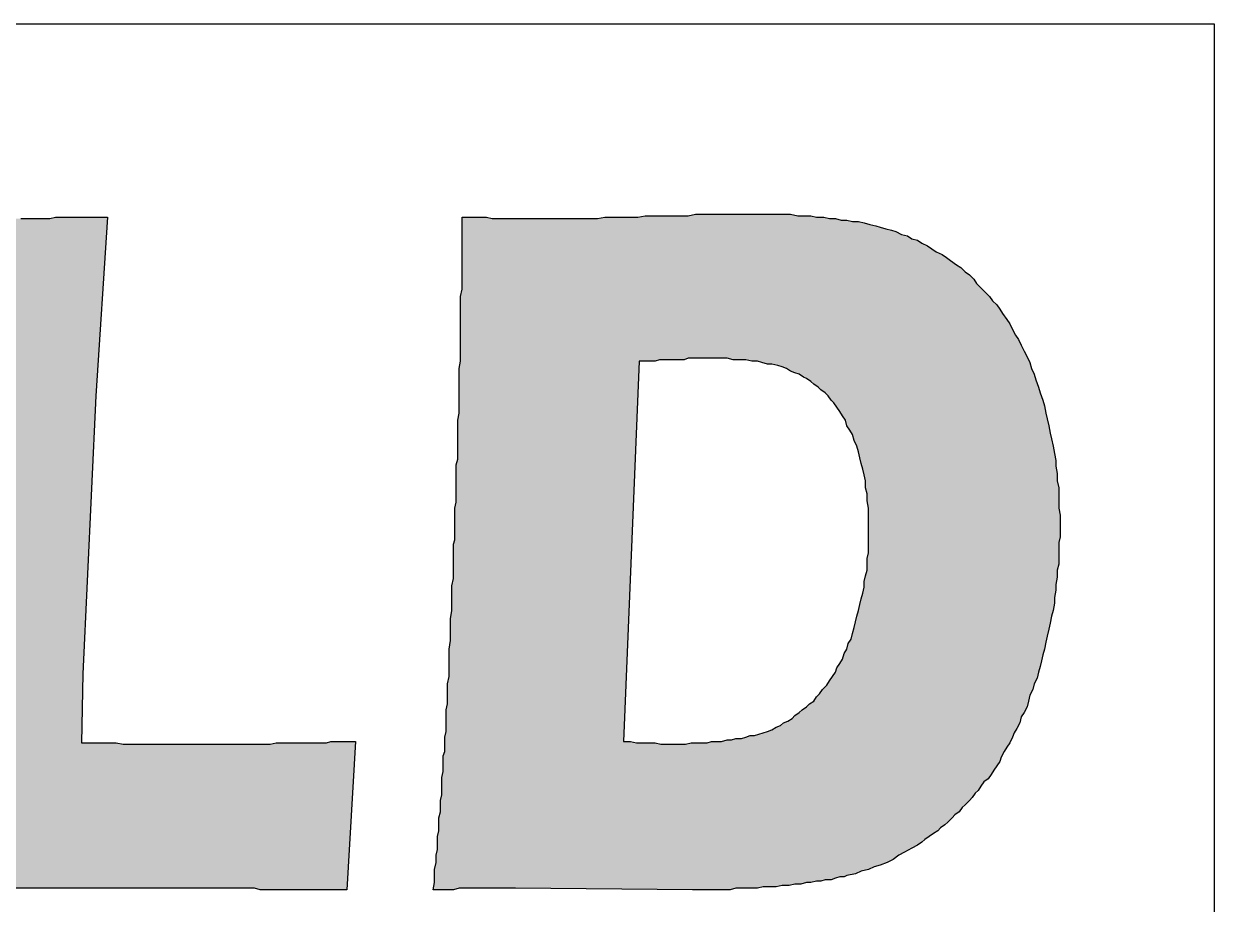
# Model space of a CAD drawing. Extents: x 0 to 3, y 0 to 1.45.
# Drawn here: x 2.316 to 3, y 0.948 to 1.454 of the extents above; entities that cross this region are included whole.
import ezdxf

# ---------------------------------------------------------------- set-up
doc = ezdxf.new("R2010")
doc.units = 0
doc.header["$LTSCALE"] = 10
doc.header["$MEASUREMENT"] = 0
doc.layers.add('BDR-18', color=1, linetype='Continuous')

msp = doc.modelspace()

# ---------------------------------------------------------------- hatches: boundary and pattern name
at = {"layer": 'BDR-18', "linetype": 'ByBlock'}
h = msp.add_hatch(color=256, dxfattribs=at)
h.dxf.hatch_style = 1
h.paths.add_polyline_path([(2.23174, 0.95615), (2.23174, 0.96029), (2.23257, 0.96443), (2.23257, 0.96857), (2.2334, 0.97271), (2.2334, 0.97685), (2.23422, 0.98016), (2.23422, 0.9843), (2.23505, 0.98844), (2.23505, 0.99175), (2.23505, 0.99589), (2.23588, 0.99921), (2.23588, 1.00252), (2.23671, 1.00666), (2.23671, 1.00997), (2.23671, 1.01328), (2.23754, 1.0166), (2.23754, 1.01991), (2.23754, 1.02322), (2.23836, 1.02653), (2.23836, 1.02984), (2.23836, 1.03316), (2.23919, 1.03647), (2.23919, 1.03978), (2.23919, 1.04226), (2.23919, 1.04558), (2.24002, 1.04889), (2.24002, 1.05137), (2.24002, 1.05468), (2.24002, 1.05717), (2.24085, 1.05965), (2.24085, 1.06296), (2.24085, 1.06545), (2.24085, 1.07042), (2.24168, 1.07456), (2.24168, 1.07953), (2.2425, 1.08449), (2.2425, 1.08946), (2.2425, 1.09443), (2.24333, 1.09857), (2.24333, 1.10354), (2.24333, 1.10851), (2.24416, 1.11347), (2.24416, 1.11844), (2.24416, 1.12258), (2.24499, 1.12755), (2.24499, 1.13252), (2.24499, 1.13749), (2.24582, 1.14246), (2.24582, 1.1466), (2.24582, 1.15156), (2.24664, 1.15653), (2.24664, 1.1615), (2.24664, 1.16564), (2.24664, 1.17061), (2.24747, 1.17558), (2.24747, 1.18054), (2.24747, 1.18469), (2.24747, 1.18965), (2.2483, 1.19462), (2.2483, 1.19959), (2.2483, 1.20373), (2.2483, 1.2087), (2.2483, 1.21367), (2.24913, 1.21863), (2.24913, 1.22277), (2.24913, 1.22774), (2.24913, 1.23271), (2.24913, 1.23685), (2.24996, 1.24182), (2.24996, 1.24596), (2.24996, 1.2501), (2.24996, 1.25507), (2.24996, 1.25921), (2.24996, 1.26335), (2.25078, 1.26749), (2.25078, 1.27163), (2.25078, 1.27577), (2.25078, 1.27991), (2.25078, 1.28322), (2.25078, 1.28736), (2.25078, 1.2915), (2.25078, 1.29481), (2.25078, 1.29895), (2.25078, 1.30227), (2.25161, 1.30641), (2.25161, 1.30972), (2.25161, 1.31303), (2.25161, 1.31717), (2.25161, 1.32048), (2.25161, 1.32379), (2.25161, 1.32711), (2.25161, 1.33042), (2.25161, 1.33373), (2.25161, 1.33704), (2.25161, 1.33953), (2.25161, 1.34284), (2.25575, 1.34284), (2.25989, 1.34284), (2.26403, 1.34284), (2.26817, 1.34284), (2.27231, 1.34284), (2.27645, 1.34284), (2.27977, 1.34284), (2.28391, 1.34284), (2.28805, 1.34201), (2.29136, 1.34201), (2.2955, 1.34201), (2.29881, 1.34201), (2.30212, 1.34201), (2.30543, 1.34201), (2.30957, 1.34201), (2.31289, 1.34201), (2.31454, 1.34201), (2.31703, 1.34201), (2.31951, 1.34201), (2.32282, 1.34201), (2.32531, 1.34201), (2.32779, 1.34201), (2.3311, 1.34201), (2.33442, 1.34284), (2.33773, 1.34284), (2.34104, 1.34284), (2.34435, 1.34284), (2.34849, 1.34284), (2.3518, 1.34284), (2.35594, 1.34284), (2.36008, 1.34284), (2.36422, 1.34284), (2.3576, 1.24016), (2.35015, 1.08035), (2.34932, 1.04061), (2.3518, 1.04061), (2.35429, 1.04061), (2.3576, 1.04061), (2.36008, 1.04061), (2.36257, 1.04061), (2.36505, 1.04061), (2.36919, 1.04061), (2.37333, 1.03978), (2.37747, 1.03978), (2.38161, 1.03978), (2.38492, 1.03978), (2.38906, 1.03978), (2.39155, 1.03978), (2.39486, 1.03978), (2.39735, 1.03978), (2.39983, 1.03978), (2.40231, 1.03978), (2.40645, 1.03978), (2.41059, 1.03978), (2.41391, 1.03978), (2.41805, 1.03978), (2.42219, 1.03978), (2.42633, 1.03978), (2.42964, 1.03978), (2.43378, 1.03978), (2.43709, 1.03978), (2.44123, 1.03978), (2.44454, 1.03978), (2.44785, 1.03978), (2.45117, 1.03978), (2.45448, 1.03978), (2.45779, 1.03978), (2.4611, 1.04061), (2.46442, 1.04061), (2.46773, 1.04061), (2.47104, 1.04061), (2.47352, 1.04061), (2.47684, 1.04061), (2.47932, 1.04061), (2.48263, 1.04061), (2.48512, 1.04061), (2.4876, 1.04061), (2.49008, 1.04061), (2.49257, 1.04144), (2.49505, 1.04144), (2.49754, 1.04144), (2.5025, 1.04144), (2.50664, 1.04144), (2.50168, 0.95615), (2.49754, 0.95615), (2.4934, 0.95615), (2.48926, 0.95615), (2.48512, 0.95615), (2.48098, 0.95615), (2.47684, 0.95615), (2.4727, 0.95615), (2.46856, 0.95615), (2.46442, 0.95615), (2.46028, 0.95615), (2.45614, 0.95615), (2.452, 0.95615), (2.44868, 0.95698), (2.44454, 0.95698), (2.4404, 0.95698), (2.43626, 0.95698), (2.43212, 0.95698), (2.42881, 0.95698), (2.42467, 0.95698), (2.42053, 0.95698), (2.41639, 0.95698), (2.41308, 0.95698), (2.40894, 0.95698), (2.4048, 0.95698), (2.40149, 0.95698), (2.39735, 0.95698), (2.39321, 0.95698), (2.38989, 0.95698), (2.38575, 0.95698), (2.38244, 0.95698), (2.3783, 0.95698), (2.37416, 0.95698), (2.37168, 0.95698), (2.36919, 0.95698), (2.36671, 0.95698), (2.36422, 0.95698), (2.36174, 0.95698), (2.35926, 0.95698), (2.35677, 0.95698), (2.35429, 0.95698), (2.34932, 0.95698), (2.34435, 0.95698), (2.34021, 0.95698), (2.33524, 0.95698), (2.33027, 0.95698), (2.32531, 0.95698), (2.32117, 0.95698), (2.3162, 0.95698), (2.31123, 0.95698), (2.30709, 0.95698), (2.30212, 0.95698), (2.29798, 0.95698), (2.29384, 0.95698), (2.28887, 0.95698), (2.28473, 0.95698), (2.28059, 0.95615), (2.27645, 0.95615), (2.27231, 0.95615), (2.26817, 0.95615), (2.26403, 0.95615), (2.25989, 0.95615), (2.25575, 0.95615), (2.25161, 0.95615), (2.24747, 0.95615), (2.24333, 0.95615), (2.23919, 0.95615), (2.23588, 0.95615)])
h = msp.add_hatch(color=256, dxfattribs=at)
h.dxf.hatch_style = 1
h.paths.add_polyline_path([(2.66066, 1.04144), (2.6648, 1.04144), (2.66811, 1.04061), (2.67142, 1.04061), (2.67556, 1.04061), (2.67887, 1.04061), (2.68219, 1.03978), (2.68633, 1.03978), (2.69047, 1.03978), (2.69295, 1.03978), (2.69626, 1.03978), (2.69958, 1.04061), (2.70289, 1.04061), (2.70537, 1.04061), (2.70868, 1.04061), (2.71117, 1.04144), (2.71448, 1.04144), (2.71696, 1.04144), (2.72028, 1.04226), (2.72276, 1.04226), (2.72524, 1.04309), (2.72856, 1.04309), (2.73104, 1.04392), (2.73352, 1.04475), (2.73601, 1.04475), (2.73849, 1.04558), (2.74098, 1.0464), (2.74346, 1.04723), (2.74594, 1.04806), (2.74843, 1.04972), (2.75091, 1.05054), (2.75257, 1.0522), (2.75505, 1.05303), (2.75754, 1.05468), (2.75919, 1.05634), (2.76168, 1.058), (2.76333, 1.05965), (2.76582, 1.06131), (2.76747, 1.06296), (2.76996, 1.06462), (2.77161, 1.06711), (2.77327, 1.06876), (2.77493, 1.07125), (2.77741, 1.07373), (2.77907, 1.07621), (2.78072, 1.0787), (2.78238, 1.08118), (2.78321, 1.08367), (2.78486, 1.08615), (2.78652, 1.08863), (2.78735, 1.09195), (2.789, 1.09443), (2.78983, 1.09774), (2.79149, 1.10023), (2.79231, 1.10354), (2.79314, 1.10685), (2.79397, 1.11016), (2.7948, 1.11347), (2.79563, 1.11679), (2.79645, 1.1201), (2.79728, 1.12341), (2.79811, 1.12672), (2.79894, 1.13004), (2.79894, 1.13335), (2.79977, 1.13666), (2.80059, 1.13997), (2.80059, 1.14328), (2.80059, 1.1466), (2.80142, 1.14991), (2.80142, 1.15322), (2.80142, 1.15653), (2.80142, 1.15984), (2.80142, 1.16316), (2.80142, 1.16812), (2.80142, 1.17144), (2.80142, 1.17558), (2.80059, 1.17972), (2.80059, 1.18386), (2.79977, 1.18717), (2.79977, 1.19131), (2.79894, 1.19462), (2.79811, 1.19793), (2.79728, 1.20125), (2.79645, 1.20456), (2.79563, 1.20787), (2.7948, 1.21118), (2.79314, 1.21449), (2.79231, 1.21781), (2.79066, 1.22029), (2.789, 1.22277), (2.78817, 1.22609), (2.78652, 1.22857), (2.78486, 1.23105), (2.78321, 1.23354), (2.78155, 1.23602), (2.77989, 1.23768), (2.77824, 1.24016), (2.77658, 1.24182), (2.7741, 1.24348), (2.77244, 1.24513), (2.76996, 1.24679), (2.7683, 1.24844), (2.76582, 1.2501), (2.76416, 1.25093), (2.76168, 1.25258), (2.75919, 1.25341), (2.75671, 1.25424), (2.75423, 1.2559), (2.75174, 1.25672), (2.74926, 1.25755), (2.74594, 1.25838), (2.74346, 1.25838), (2.74015, 1.25921), (2.73766, 1.26004), (2.73435, 1.26004), (2.73104, 1.26086), (2.7269, 1.26086), (2.72359, 1.26086), (2.72028, 1.26169), (2.71614, 1.26169), (2.71282, 1.26169), (2.70786, 1.26169), (2.70537, 1.26169), (2.70289, 1.26169), (2.7004, 1.26169), (2.69792, 1.26169), (2.69544, 1.26086), (2.69295, 1.26086), (2.68964, 1.26086), (2.68715, 1.26086), (2.68467, 1.26086), (2.68136, 1.26086), (2.67887, 1.26004), (2.67556, 1.26004), (2.67225, 1.26004), (2.66977, 1.26004)], flags=16)
h.paths.add_polyline_path([(2.55136, 0.95615), (2.55219, 0.96029), (2.55219, 0.96443), (2.55219, 0.96774), (2.55301, 0.97188), (2.55301, 0.97602), (2.55384, 0.97933), (2.55384, 0.98347), (2.55384, 0.98679), (2.55467, 0.9901), (2.55467, 0.99424), (2.55467, 0.99755), (2.5555, 1.00086), (2.5555, 1.00417), (2.5555, 1.00749), (2.55633, 1.0108), (2.55633, 1.01411), (2.55633, 1.01742), (2.55633, 1.02074), (2.55715, 1.02405), (2.55715, 1.02653), (2.55715, 1.02984), (2.55715, 1.03316), (2.55798, 1.03564), (2.55798, 1.03895), (2.55798, 1.04144), (2.55798, 1.04392), (2.55881, 1.04723), (2.55881, 1.04972), (2.55881, 1.0522), (2.55881, 1.05468), (2.55881, 1.05717), (2.55881, 1.05965), (2.55964, 1.06296), (2.55964, 1.06711), (2.55964, 1.07042), (2.55964, 1.07456), (2.56047, 1.0787), (2.56047, 1.08284), (2.56047, 1.08615), (2.56047, 1.09029), (2.56047, 1.09443), (2.56129, 1.0994), (2.56129, 1.10354), (2.56129, 1.10768), (2.56129, 1.11182), (2.56212, 1.11679), (2.56212, 1.12093), (2.56212, 1.1259), (2.56212, 1.13086), (2.56295, 1.135), (2.56295, 1.13997), (2.56295, 1.14246), (2.56295, 1.14494), (2.56295, 1.14742), (2.56295, 1.14991), (2.56295, 1.15239), (2.56295, 1.15488), (2.56378, 1.15736), (2.56378, 1.15984), (2.56378, 1.16316), (2.56378, 1.16564), (2.56378, 1.16812), (2.56378, 1.17061), (2.56378, 1.17309), (2.56378, 1.17558), (2.56461, 1.17889), (2.56461, 1.18137), (2.56461, 1.18386), (2.56461, 1.18634), (2.56461, 1.18965), (2.56461, 1.19214), (2.56461, 1.19462), (2.56461, 1.19793), (2.56461, 1.20042), (2.56543, 1.20373), (2.56543, 1.20621), (2.56543, 1.20953), (2.56543, 1.21367), (2.56543, 1.21781), (2.56543, 1.22195), (2.56543, 1.22609), (2.56626, 1.23023), (2.56626, 1.23437), (2.56626, 1.23768), (2.56626, 1.24182), (2.56626, 1.24513), (2.56626, 1.24927), (2.56626, 1.25258), (2.56626, 1.2559), (2.56709, 1.26004), (2.56709, 1.26335), (2.56709, 1.26583), (2.56709, 1.26914), (2.56709, 1.27246), (2.56709, 1.27577), (2.56709, 1.27825), (2.56709, 1.28156), (2.56709, 1.28405), (2.56709, 1.28653), (2.56709, 1.28984), (2.56709, 1.29233), (2.56709, 1.29481), (2.56709, 1.2973), (2.56792, 1.30144), (2.56792, 1.30558), (2.56792, 1.30972), (2.56792, 1.34284), (2.57123, 1.34284), (2.57454, 1.34284), (2.57868, 1.34284), (2.582, 1.34284), (2.58531, 1.34201), (2.58862, 1.34201), (2.59193, 1.34201), (2.59524, 1.34201), (2.59856, 1.34201), (2.60104, 1.34201), (2.60435, 1.34201), (2.60766, 1.34201), (2.61015, 1.34201), (2.61346, 1.34201), (2.61594, 1.34201), (2.61843, 1.34201), (2.62174, 1.34201), (2.62422, 1.34201), (2.62671, 1.34201), (2.63002, 1.34201), (2.63333, 1.34201), (2.63582, 1.34201), (2.63913, 1.34201), (2.64244, 1.34201), (2.64575, 1.34201), (2.64989, 1.34284), (2.65321, 1.34284), (2.65735, 1.34284), (2.66066, 1.34284), (2.6648, 1.34284), (2.66894, 1.34284), (2.67308, 1.34367), (2.67722, 1.34367), (2.68136, 1.34367), (2.6855, 1.34367), (2.68964, 1.34367), (2.69378, 1.34367), (2.69792, 1.34367), (2.70206, 1.34449), (2.70537, 1.34449), (2.70951, 1.34449), (2.71365, 1.34449), (2.71779, 1.34449), (2.7211, 1.34449), (2.72524, 1.34449), (2.72856, 1.34449), (2.7327, 1.34449), (2.73601, 1.34449), (2.74098, 1.34449), (2.74512, 1.34449), (2.74843, 1.34449), (2.75257, 1.34449), (2.75671, 1.34449), (2.76085, 1.34367), (2.76416, 1.34367), (2.7683, 1.34367), (2.77161, 1.34284), (2.77575, 1.34284), (2.77907, 1.34201), (2.78238, 1.34201), (2.78569, 1.34118), (2.789, 1.34118), (2.79231, 1.34035), (2.79563, 1.34035), (2.79894, 1.33953), (2.80225, 1.3387), (2.80556, 1.33787), (2.80805, 1.33704), (2.81136, 1.33621), (2.81467, 1.33539), (2.81716, 1.33456), (2.82047, 1.3329), (2.82378, 1.33207), (2.82626, 1.33042), (2.82958, 1.32959), (2.83206, 1.32793), (2.83537, 1.32628), (2.83786, 1.32462), (2.84034, 1.32297), (2.84365, 1.32131), (2.84614, 1.31965), (2.84862, 1.318), (2.85193, 1.31551), (2.85442, 1.31386), (2.8569, 1.31137), (2.85938, 1.30972), (2.86187, 1.30723), (2.86352, 1.30475), (2.86601, 1.30227), (2.86849, 1.29978), (2.87098, 1.2973), (2.87263, 1.29481), (2.87512, 1.29233), (2.87677, 1.28984), (2.87843, 1.28736), (2.88091, 1.28405), (2.88257, 1.28156), (2.88423, 1.27825), (2.88588, 1.27494), (2.88754, 1.27246), (2.88919, 1.26914), (2.89085, 1.26583), (2.89251, 1.26252), (2.89416, 1.25921), (2.89499, 1.2559), (2.89665, 1.25258), (2.89747, 1.24927), (2.89913, 1.24513), (2.89996, 1.24182), (2.90161, 1.23768), (2.90244, 1.23437), (2.90327, 1.23023), (2.9041, 1.22691), (2.90493, 1.22277), (2.90575, 1.21863), (2.90658, 1.21532), (2.90741, 1.21118), (2.90824, 1.20704), (2.90907, 1.2029), (2.90907, 1.19959), (2.90989, 1.19545), (2.90989, 1.19131), (2.91072, 1.18717), (2.91072, 1.18303), (2.91072, 1.17972), (2.91072, 1.17558), (2.91155, 1.17144), (2.91155, 1.1673), (2.91155, 1.16316), (2.91155, 1.15902), (2.91072, 1.1557), (2.91072, 1.15156), (2.91072, 1.14742), (2.91072, 1.14328), (2.90989, 1.13997), (2.90989, 1.13583), (2.90907, 1.13169), (2.90907, 1.12838), (2.90824, 1.12424), (2.90824, 1.12093), (2.90741, 1.11679), (2.90658, 1.11347), (2.90575, 1.10933), (2.90493, 1.10602), (2.9041, 1.10188), (2.90327, 1.09857), (2.90244, 1.09443), (2.90161, 1.09112), (2.90079, 1.08781), (2.89996, 1.08449), (2.89913, 1.08118), (2.8983, 1.07787), (2.89665, 1.07456), (2.89582, 1.07125), (2.89416, 1.06793), (2.89333, 1.06462), (2.89251, 1.06131), (2.89085, 1.058), (2.88919, 1.05551), (2.88837, 1.0522), (2.88671, 1.04889), (2.88505, 1.0464), (2.88423, 1.04392), (2.88257, 1.04061), (2.88091, 1.03812), (2.87926, 1.03564), (2.8776, 1.03233), (2.87677, 1.02984), (2.87512, 1.02736), (2.87346, 1.02488), (2.87181, 1.02239), (2.87015, 1.01991), (2.86767, 1.01825), (2.86601, 1.01577), (2.86435, 1.01328), (2.8627, 1.01163), (2.86104, 1.00914), (2.85938, 1.00749), (2.8569, 1.005), (2.85524, 1.00335), (2.85359, 1.00086), (2.8511, 0.99921), (2.84945, 0.99755), (2.84696, 0.99507), (2.84531, 0.99341), (2.84282, 0.99175), (2.84117, 0.9901), (2.83868, 0.98844), (2.8362, 0.98679), (2.83372, 0.98513), (2.83206, 0.98347), (2.82958, 0.98182), (2.82626, 0.98016), (2.82212, 0.97768), (2.81881, 0.97602), (2.8155, 0.97354), (2.81219, 0.97188), (2.80805, 0.97023), (2.80473, 0.9694), (2.80142, 0.96774), (2.79728, 0.96691), (2.79397, 0.96526), (2.789, 0.96443), (2.78735, 0.9636), (2.78486, 0.9636), (2.78238, 0.96277), (2.77989, 0.96195), (2.77658, 0.96195), (2.7741, 0.96112), (2.77161, 0.96112), (2.7683, 0.96029), (2.76582, 0.96029), (2.76251, 0.95946), (2.75919, 0.95946), (2.75588, 0.95863), (2.75174, 0.95863), (2.74843, 0.95781), (2.74512, 0.95781), (2.74098, 0.95781), (2.73766, 0.95698), (2.73352, 0.95698), (2.72938, 0.95698), (2.72524, 0.95698), (2.72193, 0.95615), (2.71779, 0.95615), (2.71365, 0.95615), (2.70951, 0.95615), (2.70454, 0.95615), (2.7004, 0.95615), (2.59856, 0.95698), (2.59442, 0.95698), (2.59193, 0.95698), (2.59028, 0.95698), (2.58779, 0.95698), (2.58531, 0.95698), (2.582, 0.95698), (2.57951, 0.95698), (2.5762, 0.95698), (2.57289, 0.95698), (2.5704, 0.95698), (2.56626, 0.95698), (2.56295, 0.95615), (2.55964, 0.95615), (2.5555, 0.95615)])

# ---------------------------------------------------------------- linework, layer by layer
msp.add_lwpolyline([(2.31454, 1.34201), (2.31703, 1.34201), (2.31951, 1.34201), (2.32282, 1.34201), (2.32531, 1.34201), (2.32779, 1.34201), (2.3311, 1.34201), (2.33442, 1.34284), (2.33773, 1.34284), (2.34104, 1.34284), (2.34435, 1.34284), (2.34849, 1.34284), (2.3518, 1.34284), (2.35594, 1.34284), (2.36008, 1.34284), (2.36422, 1.34284), (2.3576, 1.24016), (2.35015, 1.08035), (2.34932, 1.04061), (2.3518, 1.04061), (2.35429, 1.04061), (2.3576, 1.04061), (2.36008, 1.04061), (2.36257, 1.04061), (2.36505, 1.04061), (2.36919, 1.04061), (2.37333, 1.03978), (2.37747, 1.03978), (2.38161, 1.03978), (2.38492, 1.03978), (2.38906, 1.03978), (2.39155, 1.03978), (2.39486, 1.03978), (2.39735, 1.03978), (2.39983, 1.03978), (2.40231, 1.03978), (2.40645, 1.03978), (2.41059, 1.03978), (2.41391, 1.03978), (2.41805, 1.03978), (2.42219, 1.03978), (2.42633, 1.03978), (2.42964, 1.03978), (2.43378, 1.03978), (2.43709, 1.03978), (2.44123, 1.03978), (2.44454, 1.03978), (2.44785, 1.03978), (2.45117, 1.03978), (2.45448, 1.03978), (2.45779, 1.03978), (2.4611, 1.04061), (2.46442, 1.04061), (2.46773, 1.04061), (2.47104, 1.04061), (2.47352, 1.04061), (2.47684, 1.04061), (2.47932, 1.04061), (2.48263, 1.04061), (2.48512, 1.04061), (2.4876, 1.04061), (2.49008, 1.04061), (2.49257, 1.04144), (2.49505, 1.04144), (2.49754, 1.04144), (2.5025, 1.04144), (2.50664, 1.04144), (2.50168, 0.95615), (2.49754, 0.95615), (2.4934, 0.95615), (2.48926, 0.95615), (2.48512, 0.95615), (2.48098, 0.95615), (2.47684, 0.95615), (2.4727, 0.95615), (2.46856, 0.95615), (2.46442, 0.95615), (2.46028, 0.95615), (2.45614, 0.95615), (2.452, 0.95615), (2.44868, 0.95698), (2.44454, 0.95698), (2.4404, 0.95698), (2.43626, 0.95698), (2.43212, 0.95698), (2.42881, 0.95698), (2.42467, 0.95698), (2.42053, 0.95698), (2.41639, 0.95698), (2.41308, 0.95698), (2.40894, 0.95698), (2.4048, 0.95698), (2.40149, 0.95698), (2.39735, 0.95698), (2.39321, 0.95698), (2.38989, 0.95698), (2.38575, 0.95698), (2.38244, 0.95698), (2.3783, 0.95698), (2.37416, 0.95698), (2.37168, 0.95698), (2.36919, 0.95698), (2.36671, 0.95698), (2.36422, 0.95698), (2.36174, 0.95698), (2.35926, 0.95698), (2.35677, 0.95698), (2.35429, 0.95698), (2.34932, 0.95698), (2.34435, 0.95698), (2.34021, 0.95698), (2.33524, 0.95698), (2.33027, 0.95698), (2.32531, 0.95698), (2.32117, 0.95698), (2.3162, 0.95698), (2.31123, 0.95698)], dxfattribs=at)
for points in [[(2.55136, 0.95615), (2.55219, 0.96029), (2.55219, 0.96443), (2.55219, 0.96774), (2.55301, 0.97188), (2.55301, 0.97602), (2.55384, 0.97933), (2.55384, 0.98347), (2.55384, 0.98679), (2.55467, 0.9901), (2.55467, 0.99424), (2.55467, 0.99755), (2.5555, 1.00086), (2.5555, 1.00417), (2.5555, 1.00749), (2.55633, 1.0108), (2.55633, 1.01411), (2.55633, 1.01742), (2.55633, 1.02074), (2.55715, 1.02405), (2.55715, 1.02653), (2.55715, 1.02984), (2.55715, 1.03316), (2.55798, 1.03564), (2.55798, 1.03895), (2.55798, 1.04144), (2.55798, 1.04392), (2.55881, 1.04723), (2.55881, 1.04972), (2.55881, 1.0522), (2.55881, 1.05468), (2.55881, 1.05717), (2.55881, 1.05965), (2.55964, 1.06296), (2.55964, 1.06711), (2.55964, 1.07042), (2.55964, 1.07456), (2.56047, 1.0787), (2.56047, 1.08284), (2.56047, 1.08615), (2.56047, 1.09029), (2.56047, 1.09443), (2.56129, 1.0994), (2.56129, 1.10354), (2.56129, 1.10768), (2.56129, 1.11182), (2.56212, 1.11679), (2.56212, 1.12093), (2.56212, 1.1259), (2.56212, 1.13086), (2.56295, 1.135), (2.56295, 1.13997), (2.56295, 1.14246), (2.56295, 1.14494), (2.56295, 1.14742), (2.56295, 1.14991), (2.56295, 1.15239), (2.56295, 1.15488), (2.56378, 1.15736), (2.56378, 1.15984), (2.56378, 1.16316), (2.56378, 1.16564), (2.56378, 1.16812), (2.56378, 1.17061), (2.56378, 1.17309), (2.56378, 1.17558), (2.56461, 1.17889), (2.56461, 1.18137), (2.56461, 1.18386), (2.56461, 1.18634), (2.56461, 1.18965), (2.56461, 1.19214), (2.56461, 1.19462), (2.56461, 1.19793), (2.56461, 1.20042), (2.56543, 1.20373), (2.56543, 1.20621), (2.56543, 1.20953), (2.56543, 1.21367), (2.56543, 1.21781), (2.56543, 1.22195), (2.56543, 1.22609), (2.56626, 1.23023), (2.56626, 1.23437), (2.56626, 1.23768), (2.56626, 1.24182), (2.56626, 1.24513), (2.56626, 1.24927), (2.56626, 1.25258), (2.56626, 1.2559), (2.56709, 1.26004), (2.56709, 1.26335), (2.56709, 1.26583), (2.56709, 1.26914), (2.56709, 1.27246), (2.56709, 1.27577), (2.56709, 1.27825), (2.56709, 1.28156), (2.56709, 1.28405), (2.56709, 1.28653), (2.56709, 1.28984), (2.56709, 1.29233), (2.56709, 1.29481), (2.56709, 1.2973), (2.56792, 1.30144), (2.56792, 1.30558), (2.56792, 1.30972), (2.56792, 1.34284), (2.57123, 1.34284), (2.57454, 1.34284), (2.57868, 1.34284), (2.582, 1.34284), (2.58531, 1.34201), (2.58862, 1.34201), (2.59193, 1.34201), (2.59524, 1.34201), (2.59856, 1.34201), (2.60104, 1.34201), (2.60435, 1.34201), (2.60766, 1.34201), (2.61015, 1.34201), (2.61346, 1.34201), (2.61594, 1.34201), (2.61843, 1.34201), (2.62174, 1.34201), (2.62422, 1.34201), (2.62671, 1.34201), (2.63002, 1.34201), (2.63333, 1.34201), (2.63582, 1.34201), (2.63913, 1.34201), (2.64244, 1.34201), (2.64575, 1.34201), (2.64989, 1.34284), (2.65321, 1.34284), (2.65735, 1.34284), (2.66066, 1.34284), (2.6648, 1.34284), (2.66894, 1.34284), (2.67308, 1.34367), (2.67722, 1.34367), (2.68136, 1.34367), (2.6855, 1.34367), (2.68964, 1.34367), (2.69378, 1.34367), (2.69792, 1.34367), (2.70206, 1.34449), (2.70537, 1.34449), (2.70951, 1.34449), (2.71365, 1.34449), (2.71779, 1.34449), (2.7211, 1.34449), (2.72524, 1.34449), (2.72856, 1.34449), (2.7327, 1.34449), (2.73601, 1.34449), (2.74098, 1.34449), (2.74512, 1.34449), (2.74843, 1.34449), (2.75257, 1.34449), (2.75671, 1.34449), (2.76085, 1.34367), (2.76416, 1.34367), (2.7683, 1.34367), (2.77161, 1.34284), (2.77575, 1.34284), (2.77907, 1.34201), (2.78238, 1.34201), (2.78569, 1.34118), (2.789, 1.34118), (2.79231, 1.34035), (2.79563, 1.34035), (2.79894, 1.33953), (2.80225, 1.3387), (2.80556, 1.33787), (2.80805, 1.33704), (2.81136, 1.33621), (2.81467, 1.33539), (2.81716, 1.33456), (2.82047, 1.3329), (2.82378, 1.33207), (2.82626, 1.33042), (2.82958, 1.32959), (2.83206, 1.32793), (2.83537, 1.32628), (2.83786, 1.32462), (2.84034, 1.32297), (2.84365, 1.32131), (2.84614, 1.31965), (2.84862, 1.318), (2.85193, 1.31551), (2.85442, 1.31386), (2.8569, 1.31137), (2.85938, 1.30972), (2.86187, 1.30723), (2.86352, 1.30475), (2.86601, 1.30227), (2.86849, 1.29978), (2.87098, 1.2973), (2.87263, 1.29481), (2.87512, 1.29233), (2.87677, 1.28984), (2.87843, 1.28736), (2.88091, 1.28405), (2.88257, 1.28156), (2.88423, 1.27825), (2.88588, 1.27494), (2.88754, 1.27246), (2.88919, 1.26914), (2.89085, 1.26583), (2.89251, 1.26252), (2.89416, 1.25921), (2.89499, 1.2559), (2.89665, 1.25258), (2.89747, 1.24927), (2.89913, 1.24513), (2.89996, 1.24182), (2.90161, 1.23768), (2.90244, 1.23437), (2.90327, 1.23023), (2.9041, 1.22691), (2.90493, 1.22277), (2.90575, 1.21863), (2.90658, 1.21532), (2.90741, 1.21118), (2.90824, 1.20704), (2.90907, 1.2029), (2.90907, 1.19959), (2.90989, 1.19545), (2.90989, 1.19131), (2.91072, 1.18717), (2.91072, 1.18303), (2.91072, 1.17972), (2.91072, 1.17558), (2.91155, 1.17144), (2.91155, 1.1673), (2.91155, 1.16316), (2.91155, 1.15902), (2.91072, 1.1557), (2.91072, 1.15156), (2.91072, 1.14742), (2.91072, 1.14328), (2.90989, 1.13997), (2.90989, 1.13583), (2.90907, 1.13169), (2.90907, 1.12838), (2.90824, 1.12424), (2.90824, 1.12093), (2.90741, 1.11679), (2.90658, 1.11347), (2.90575, 1.10933), (2.90493, 1.10602), (2.9041, 1.10188), (2.90327, 1.09857), (2.90244, 1.09443), (2.90161, 1.09112), (2.90079, 1.08781), (2.89996, 1.08449), (2.89913, 1.08118), (2.8983, 1.07787), (2.89665, 1.07456), (2.89582, 1.07125), (2.89416, 1.06793), (2.89333, 1.06462), (2.89251, 1.06131), (2.89085, 1.058), (2.88919, 1.05551), (2.88837, 1.0522), (2.88671, 1.04889), (2.88505, 1.0464), (2.88423, 1.04392), (2.88257, 1.04061), (2.88091, 1.03812), (2.87926, 1.03564), (2.8776, 1.03233), (2.87677, 1.02984), (2.87512, 1.02736), (2.87346, 1.02488), (2.87181, 1.02239), (2.87015, 1.01991), (2.86767, 1.01825), (2.86601, 1.01577), (2.86435, 1.01328), (2.8627, 1.01163), (2.86104, 1.00914), (2.85938, 1.00749), (2.8569, 1.005), (2.85524, 1.00335), (2.85359, 1.00086), (2.8511, 0.99921), (2.84945, 0.99755), (2.84696, 0.99507), (2.84531, 0.99341), (2.84282, 0.99175), (2.84117, 0.9901), (2.83868, 0.98844), (2.8362, 0.98679), (2.83372, 0.98513), (2.83206, 0.98347), (2.82958, 0.98182), (2.82626, 0.98016), (2.82212, 0.97768), (2.81881, 0.97602), (2.8155, 0.97354), (2.81219, 0.97188), (2.80805, 0.97023), (2.80473, 0.9694), (2.80142, 0.96774), (2.79728, 0.96691), (2.79397, 0.96526), (2.789, 0.96443), (2.78735, 0.9636), (2.78486, 0.9636), (2.78238, 0.96277), (2.77989, 0.96195), (2.77658, 0.96195), (2.7741, 0.96112), (2.77161, 0.96112), (2.7683, 0.96029), (2.76582, 0.96029), (2.76251, 0.95946), (2.75919, 0.95946), (2.75588, 0.95863), (2.75174, 0.95863), (2.74843, 0.95781), (2.74512, 0.95781), (2.74098, 0.95781), (2.73766, 0.95698), (2.73352, 0.95698), (2.72938, 0.95698), (2.72524, 0.95698), (2.72193, 0.95615), (2.71779, 0.95615), (2.71365, 0.95615), (2.70951, 0.95615), (2.70454, 0.95615), (2.7004, 0.95615), (2.59856, 0.95698), (2.59442, 0.95698), (2.59193, 0.95698), (2.59028, 0.95698), (2.58779, 0.95698), (2.58531, 0.95698), (2.582, 0.95698), (2.57951, 0.95698), (2.5762, 0.95698), (2.57289, 0.95698), (2.5704, 0.95698), (2.56626, 0.95698), (2.56295, 0.95615), (2.55964, 0.95615), (2.5555, 0.95615)], [(2.66066, 1.04144), (2.6648, 1.04144), (2.66811, 1.04061), (2.67142, 1.04061), (2.67556, 1.04061), (2.67887, 1.04061), (2.68219, 1.03978), (2.68633, 1.03978), (2.69047, 1.03978), (2.69295, 1.03978), (2.69626, 1.03978), (2.69958, 1.04061), (2.70289, 1.04061), (2.70537, 1.04061), (2.70868, 1.04061), (2.71117, 1.04144), (2.71448, 1.04144), (2.71696, 1.04144), (2.72028, 1.04226), (2.72276, 1.04226), (2.72524, 1.04309), (2.72856, 1.04309), (2.73104, 1.04392), (2.73352, 1.04475), (2.73601, 1.04475), (2.73849, 1.04558), (2.74098, 1.0464), (2.74346, 1.04723), (2.74594, 1.04806), (2.74843, 1.04972), (2.75091, 1.05054), (2.75257, 1.0522), (2.75505, 1.05303), (2.75754, 1.05468), (2.75919, 1.05634), (2.76168, 1.058), (2.76333, 1.05965), (2.76582, 1.06131), (2.76747, 1.06296), (2.76996, 1.06462), (2.77161, 1.06711), (2.77327, 1.06876), (2.77493, 1.07125), (2.77741, 1.07373), (2.77907, 1.07621), (2.78072, 1.0787), (2.78238, 1.08118), (2.78321, 1.08367), (2.78486, 1.08615), (2.78652, 1.08863), (2.78735, 1.09195), (2.789, 1.09443), (2.78983, 1.09774), (2.79149, 1.10023), (2.79231, 1.10354), (2.79314, 1.10685), (2.79397, 1.11016), (2.7948, 1.11347), (2.79563, 1.11679), (2.79645, 1.1201), (2.79728, 1.12341), (2.79811, 1.12672), (2.79894, 1.13004), (2.79894, 1.13335), (2.79977, 1.13666), (2.80059, 1.13997), (2.80059, 1.14328), (2.80059, 1.1466), (2.80142, 1.14991), (2.80142, 1.15322), (2.80142, 1.15653), (2.80142, 1.15984), (2.80142, 1.16316), (2.80142, 1.16812), (2.80142, 1.17144), (2.80142, 1.17558), (2.80059, 1.17972), (2.80059, 1.18386), (2.79977, 1.18717), (2.79977, 1.19131), (2.79894, 1.19462), (2.79811, 1.19793), (2.79728, 1.20125), (2.79645, 1.20456), (2.79563, 1.20787), (2.7948, 1.21118), (2.79314, 1.21449), (2.79231, 1.21781), (2.79066, 1.22029), (2.789, 1.22277), (2.78817, 1.22609), (2.78652, 1.22857), (2.78486, 1.23105), (2.78321, 1.23354), (2.78155, 1.23602), (2.77989, 1.23768), (2.77824, 1.24016), (2.77658, 1.24182), (2.7741, 1.24348), (2.77244, 1.24513), (2.76996, 1.24679), (2.7683, 1.24844), (2.76582, 1.2501), (2.76416, 1.25093), (2.76168, 1.25258), (2.75919, 1.25341), (2.75671, 1.25424), (2.75423, 1.2559), (2.75174, 1.25672), (2.74926, 1.25755), (2.74594, 1.25838), (2.74346, 1.25838), (2.74015, 1.25921), (2.73766, 1.26004), (2.73435, 1.26004), (2.73104, 1.26086), (2.7269, 1.26086), (2.72359, 1.26086), (2.72028, 1.26169), (2.71614, 1.26169), (2.71282, 1.26169), (2.70786, 1.26169), (2.70537, 1.26169), (2.70289, 1.26169), (2.7004, 1.26169), (2.69792, 1.26169), (2.69544, 1.26086), (2.69295, 1.26086), (2.68964, 1.26086), (2.68715, 1.26086), (2.68467, 1.26086), (2.68136, 1.26086), (2.67887, 1.26004), (2.67556, 1.26004), (2.67225, 1.26004), (2.66977, 1.26004)]]:
    msp.add_lwpolyline(points, close=True, dxfattribs=at)
at = {"layer": 'Defpoints'}
msp.add_lwpolyline([(0, 0), (0, 1.45399), (3, 1.45399), (3, 0)], close=True, dxfattribs=at)

doc.saveas('drawing.dxf')
